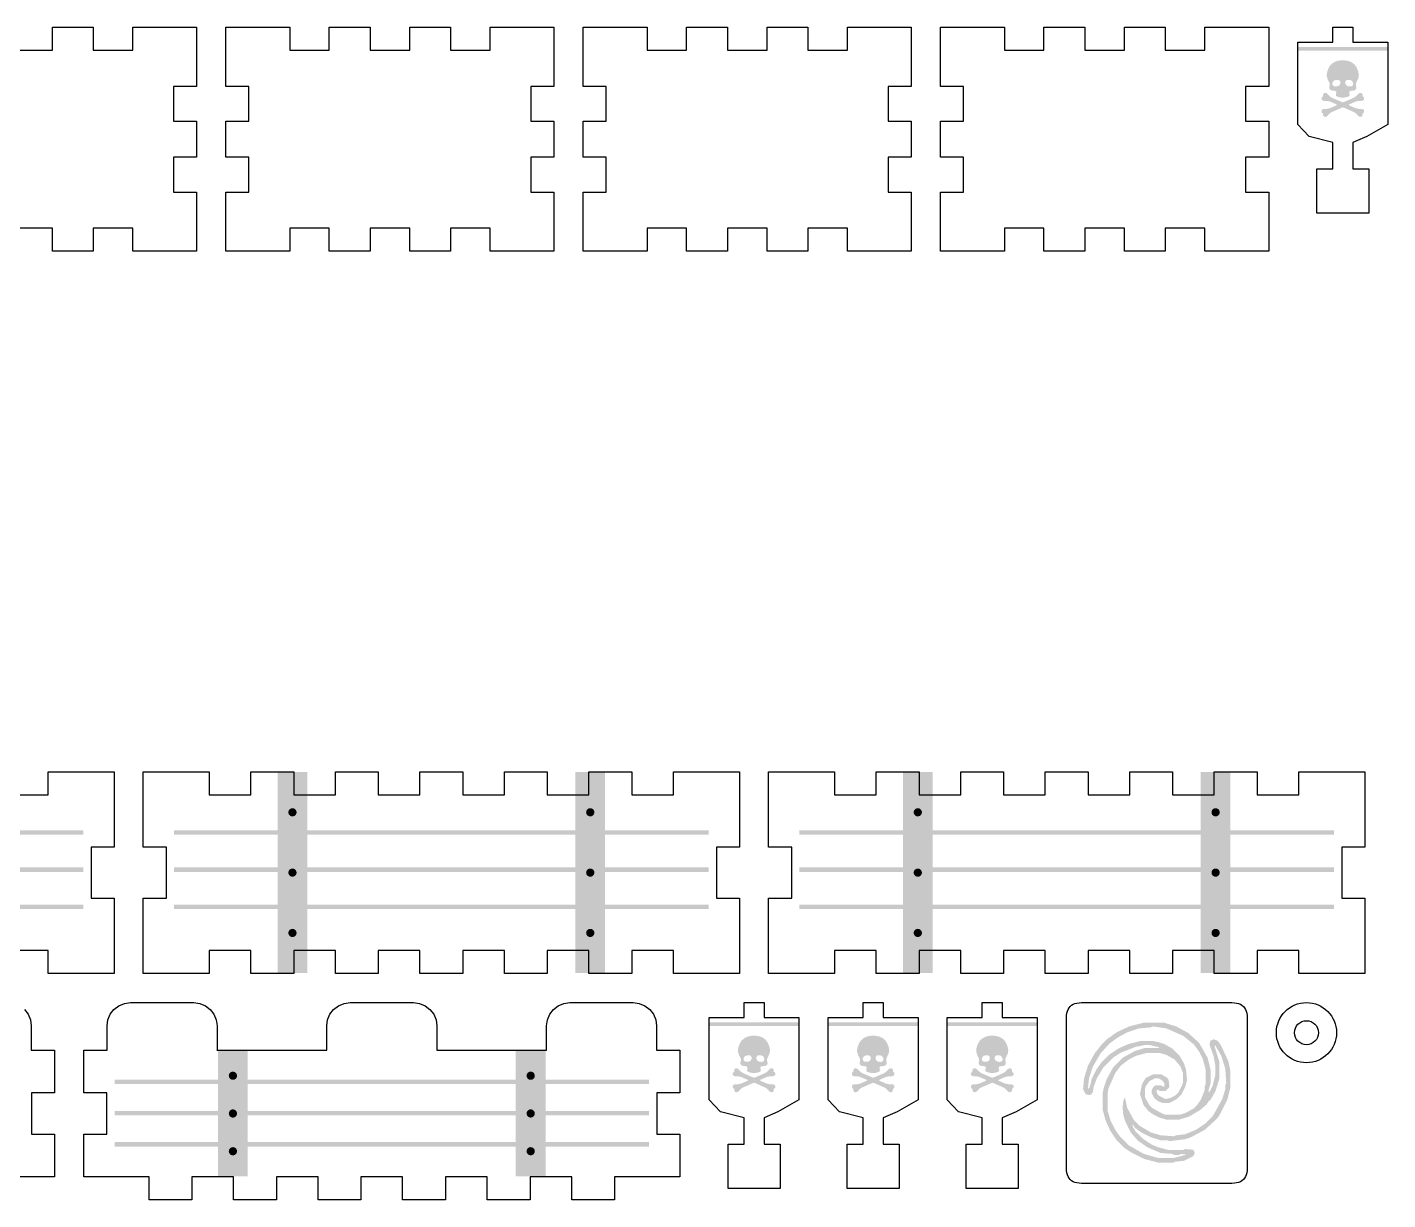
# Model space of a CAD drawing. Header units: millimetres. Extents: x 6 to 594, y 82 to 394.
# Drawn here: x 410.4 to 593.1, y 236.6 to 394 of the extents above; entities that cross this region are included whole.
import ezdxf

# ---------------------------------------------------------------- set-up
doc = ezdxf.new("R2010")
doc.units = ezdxf.units.MM
doc.layers.add('CUT', color=1, linetype='Continuous')
doc.layers.add('RASTER', color=7, linetype='Continuous')

msp = doc.modelspace()

# ---------------------------------------------------------------- hatches: boundary and pattern name
at = {"layer": 'RASTER'}
for points in [[(581.089, 391.4), (593.089, 391.4), (593.089, 390.9), (581.089, 390.9)], [(444, 294), (448, 294), (448, 267), (444, 267)], [(484, 294), (488, 294), (488, 267), (484, 267)], [(528, 294), (532, 294), (532, 267), (528, 267)], [(568, 294), (572, 294), (572, 267), (568, 267)], [(446.55, 288.6), (446.545, 288.528), (446.531, 288.458), (446.508, 288.39), (446.476, 288.325), (446.436, 288.265), (446.389, 288.211), (446.335, 288.164), (446.275, 288.124), (446.21, 288.092), (446.142, 288.069), (446.072, 288.055), (446, 288.05), (445.928, 288.055), (445.858, 288.069), (445.79, 288.092), (445.725, 288.124), (445.665, 288.164), (445.611, 288.211), (445.564, 288.265), (445.524, 288.325), (445.492, 288.39), (445.469, 288.458), (445.455, 288.528), (445.45, 288.6), (445.455, 288.672), (445.469, 288.742), (445.492, 288.81), (445.524, 288.875), (445.564, 288.935), (445.611, 288.989), (445.665, 289.036), (445.725, 289.076), (445.79, 289.108), (445.858, 289.131), (445.928, 289.145), (446, 289.15), (446.072, 289.145), (446.142, 289.131), (446.21, 289.108), (446.275, 289.076), (446.335, 289.036), (446.389, 288.989), (446.436, 288.935), (446.476, 288.875), (446.508, 288.81), (446.531, 288.742), (446.545, 288.672)], [(486.55, 288.6), (486.545, 288.528), (486.531, 288.458), (486.508, 288.39), (486.476, 288.325), (486.436, 288.265), (486.389, 288.211), (486.335, 288.164), (486.275, 288.124), (486.21, 288.092), (486.142, 288.069), (486.072, 288.055), (486, 288.05), (485.928, 288.055), (485.858, 288.069), (485.79, 288.092), (485.725, 288.124), (485.665, 288.164), (485.611, 288.211), (485.564, 288.265), (485.524, 288.325), (485.492, 288.39), (485.469, 288.458), (485.455, 288.528), (485.45, 288.6), (485.455, 288.672), (485.469, 288.742), (485.492, 288.81), (485.524, 288.875), (485.564, 288.935), (485.611, 288.989), (485.665, 289.036), (485.725, 289.076), (485.79, 289.108), (485.858, 289.131), (485.928, 289.145), (486, 289.15), (486.072, 289.145), (486.142, 289.131), (486.21, 289.108), (486.275, 289.076), (486.335, 289.036), (486.389, 288.989), (486.436, 288.935), (486.476, 288.875), (486.508, 288.81), (486.531, 288.742), (486.545, 288.672)], [(530.55, 288.6), (530.545, 288.528), (530.531, 288.458), (530.508, 288.39), (530.476, 288.325), (530.436, 288.265), (530.389, 288.211), (530.335, 288.164), (530.275, 288.124), (530.21, 288.092), (530.142, 288.069), (530.072, 288.055), (530, 288.05), (529.928, 288.055), (529.858, 288.069), (529.79, 288.092), (529.725, 288.124), (529.665, 288.164), (529.611, 288.211), (529.564, 288.265), (529.524, 288.325), (529.492, 288.39), (529.469, 288.458), (529.455, 288.528), (529.45, 288.6), (529.455, 288.672), (529.469, 288.742), (529.492, 288.81), (529.524, 288.875), (529.564, 288.935), (529.611, 288.989), (529.665, 289.036), (529.725, 289.076), (529.79, 289.108), (529.858, 289.131), (529.928, 289.145), (530, 289.15), (530.072, 289.145), (530.142, 289.131), (530.21, 289.108), (530.275, 289.076), (530.335, 289.036), (530.389, 288.989), (530.436, 288.935), (530.476, 288.875), (530.508, 288.81), (530.531, 288.742), (530.545, 288.672)], [(570.55, 288.6), (570.545, 288.528), (570.531, 288.458), (570.508, 288.39), (570.476, 288.325), (570.436, 288.265), (570.389, 288.211), (570.335, 288.164), (570.275, 288.124), (570.21, 288.092), (570.142, 288.069), (570.072, 288.055), (570, 288.05), (569.928, 288.055), (569.858, 288.069), (569.79, 288.092), (569.725, 288.124), (569.665, 288.164), (569.611, 288.211), (569.564, 288.265), (569.524, 288.325), (569.492, 288.39), (569.469, 288.458), (569.455, 288.528), (569.45, 288.6), (569.455, 288.672), (569.469, 288.742), (569.492, 288.81), (569.524, 288.875), (569.564, 288.935), (569.611, 288.989), (569.665, 289.036), (569.725, 289.076), (569.79, 289.108), (569.858, 289.131), (569.928, 289.145), (570, 289.15), (570.072, 289.145), (570.142, 289.131), (570.21, 289.108), (570.275, 289.076), (570.335, 289.036), (570.389, 288.989), (570.436, 288.935), (570.476, 288.875), (570.508, 288.81), (570.531, 288.742), (570.545, 288.672)], [(346.1, 286.2), (417.9, 286.2), (417.9, 285.6), (346.1, 285.6)], [(430.1, 286.2), (501.9, 286.2), (501.9, 285.6), (430.1, 285.6)], [(514.1, 286.2), (585.9, 286.2), (585.9, 285.6), (514.1, 285.6)], [(346.1, 281.2), (417.9, 281.2), (417.9, 280.6), (346.1, 280.6)], [(430.1, 281.2), (501.9, 281.2), (501.9, 280.6), (430.1, 280.6)], [(446.55, 280.5), (446.545, 280.428), (446.531, 280.358), (446.508, 280.29), (446.476, 280.225), (446.436, 280.165), (446.389, 280.111), (446.335, 280.064), (446.275, 280.024), (446.21, 279.992), (446.142, 279.969), (446.072, 279.955), (446, 279.95), (445.928, 279.955), (445.858, 279.969), (445.79, 279.992), (445.725, 280.024), (445.665, 280.064), (445.611, 280.111), (445.564, 280.165), (445.524, 280.225), (445.492, 280.29), (445.469, 280.358), (445.455, 280.428), (445.45, 280.5), (445.455, 280.572), (445.469, 280.642), (445.492, 280.71), (445.524, 280.775), (445.564, 280.835), (445.611, 280.889), (445.665, 280.936), (445.725, 280.976), (445.79, 281.008), (445.858, 281.031), (445.928, 281.045), (446, 281.05), (446.072, 281.045), (446.142, 281.031), (446.21, 281.008), (446.275, 280.976), (446.335, 280.936), (446.389, 280.889), (446.436, 280.835), (446.476, 280.775), (446.508, 280.71), (446.531, 280.642), (446.545, 280.572)], [(486.55, 280.5), (486.545, 280.428), (486.531, 280.358), (486.508, 280.29), (486.476, 280.225), (486.436, 280.165), (486.389, 280.111), (486.335, 280.064), (486.275, 280.024), (486.21, 279.992), (486.142, 279.969), (486.072, 279.955), (486, 279.95), (485.928, 279.955), (485.858, 279.969), (485.79, 279.992), (485.725, 280.024), (485.665, 280.064), (485.611, 280.111), (485.564, 280.165), (485.524, 280.225), (485.492, 280.29), (485.469, 280.358), (485.455, 280.428), (485.45, 280.5), (485.455, 280.572), (485.469, 280.642), (485.492, 280.71), (485.524, 280.775), (485.564, 280.835), (485.611, 280.889), (485.665, 280.936), (485.725, 280.976), (485.79, 281.008), (485.858, 281.031), (485.928, 281.045), (486, 281.05), (486.072, 281.045), (486.142, 281.031), (486.21, 281.008), (486.275, 280.976), (486.335, 280.936), (486.389, 280.889), (486.436, 280.835), (486.476, 280.775), (486.508, 280.71), (486.531, 280.642), (486.545, 280.572)], [(514.1, 281.2), (585.9, 281.2), (585.9, 280.6), (514.1, 280.6)], [(530.55, 280.5), (530.545, 280.428), (530.531, 280.358), (530.508, 280.29), (530.476, 280.225), (530.436, 280.165), (530.389, 280.111), (530.335, 280.064), (530.275, 280.024), (530.21, 279.992), (530.142, 279.969), (530.072, 279.955), (530, 279.95), (529.928, 279.955), (529.858, 279.969), (529.79, 279.992), (529.725, 280.024), (529.665, 280.064), (529.611, 280.111), (529.564, 280.165), (529.524, 280.225), (529.492, 280.29), (529.469, 280.358), (529.455, 280.428), (529.45, 280.5), (529.455, 280.572), (529.469, 280.642), (529.492, 280.71), (529.524, 280.775), (529.564, 280.835), (529.611, 280.889), (529.665, 280.936), (529.725, 280.976), (529.79, 281.008), (529.858, 281.031), (529.928, 281.045), (530, 281.05), (530.072, 281.045), (530.142, 281.031), (530.21, 281.008), (530.275, 280.976), (530.335, 280.936), (530.389, 280.889), (530.436, 280.835), (530.476, 280.775), (530.508, 280.71), (530.531, 280.642), (530.545, 280.572)], [(570.55, 280.5), (570.545, 280.428), (570.531, 280.358), (570.508, 280.29), (570.476, 280.225), (570.436, 280.165), (570.389, 280.111), (570.335, 280.064), (570.275, 280.024), (570.21, 279.992), (570.142, 279.969), (570.072, 279.955), (570, 279.95), (569.928, 279.955), (569.858, 279.969), (569.79, 279.992), (569.725, 280.024), (569.665, 280.064), (569.611, 280.111), (569.564, 280.165), (569.524, 280.225), (569.492, 280.29), (569.469, 280.358), (569.455, 280.428), (569.45, 280.5), (569.455, 280.572), (569.469, 280.642), (569.492, 280.71), (569.524, 280.775), (569.564, 280.835), (569.611, 280.889), (569.665, 280.936), (569.725, 280.976), (569.79, 281.008), (569.858, 281.031), (569.928, 281.045), (570, 281.05), (570.072, 281.045), (570.142, 281.031), (570.21, 281.008), (570.275, 280.976), (570.335, 280.936), (570.389, 280.889), (570.436, 280.835), (570.476, 280.775), (570.508, 280.71), (570.531, 280.642), (570.545, 280.572)], [(346.1, 276.2), (417.9, 276.2), (417.9, 275.6), (346.1, 275.6)], [(430.1, 276.2), (501.9, 276.2), (501.9, 275.6), (430.1, 275.6)], [(514.1, 276.2), (585.9, 276.2), (585.9, 275.6), (514.1, 275.6)], [(446.55, 272.4), (446.545, 272.328), (446.531, 272.258), (446.508, 272.19), (446.476, 272.125), (446.436, 272.065), (446.389, 272.011), (446.335, 271.964), (446.275, 271.924), (446.21, 271.892), (446.142, 271.869), (446.072, 271.855), (446, 271.85), (445.928, 271.855), (445.858, 271.869), (445.79, 271.892), (445.725, 271.924), (445.665, 271.964), (445.611, 272.011), (445.564, 272.065), (445.524, 272.125), (445.492, 272.19), (445.469, 272.258), (445.455, 272.328), (445.45, 272.4), (445.455, 272.472), (445.469, 272.542), (445.492, 272.61), (445.524, 272.675), (445.564, 272.735), (445.611, 272.789), (445.665, 272.836), (445.725, 272.876), (445.79, 272.908), (445.858, 272.931), (445.928, 272.945), (446, 272.95), (446.072, 272.945), (446.142, 272.931), (446.21, 272.908), (446.275, 272.876), (446.335, 272.836), (446.389, 272.789), (446.436, 272.735), (446.476, 272.675), (446.508, 272.61), (446.531, 272.542), (446.545, 272.472)], [(486.55, 272.4), (486.545, 272.328), (486.531, 272.258), (486.508, 272.19), (486.476, 272.125), (486.436, 272.065), (486.389, 272.011), (486.335, 271.964), (486.275, 271.924), (486.21, 271.892), (486.142, 271.869), (486.072, 271.855), (486, 271.85), (485.928, 271.855), (485.858, 271.869), (485.79, 271.892), (485.725, 271.924), (485.665, 271.964), (485.611, 272.011), (485.564, 272.065), (485.524, 272.125), (485.492, 272.19), (485.469, 272.258), (485.455, 272.328), (485.45, 272.4), (485.455, 272.472), (485.469, 272.542), (485.492, 272.61), (485.524, 272.675), (485.564, 272.735), (485.611, 272.789), (485.665, 272.836), (485.725, 272.876), (485.79, 272.908), (485.858, 272.931), (485.928, 272.945), (486, 272.95), (486.072, 272.945), (486.142, 272.931), (486.21, 272.908), (486.275, 272.876), (486.335, 272.836), (486.389, 272.789), (486.436, 272.735), (486.476, 272.675), (486.508, 272.61), (486.531, 272.542), (486.545, 272.472)], [(530.55, 272.4), (530.545, 272.328), (530.531, 272.258), (530.508, 272.19), (530.476, 272.125), (530.436, 272.065), (530.389, 272.011), (530.335, 271.964), (530.275, 271.924), (530.21, 271.892), (530.142, 271.869), (530.072, 271.855), (530, 271.85), (529.928, 271.855), (529.858, 271.869), (529.79, 271.892), (529.725, 271.924), (529.665, 271.964), (529.611, 272.011), (529.564, 272.065), (529.524, 272.125), (529.492, 272.19), (529.469, 272.258), (529.455, 272.328), (529.45, 272.4), (529.455, 272.472), (529.469, 272.542), (529.492, 272.61), (529.524, 272.675), (529.564, 272.735), (529.611, 272.789), (529.665, 272.836), (529.725, 272.876), (529.79, 272.908), (529.858, 272.931), (529.928, 272.945), (530, 272.95), (530.072, 272.945), (530.142, 272.931), (530.21, 272.908), (530.275, 272.876), (530.335, 272.836), (530.389, 272.789), (530.436, 272.735), (530.476, 272.675), (530.508, 272.61), (530.531, 272.542), (530.545, 272.472)], [(570.55, 272.4), (570.545, 272.328), (570.531, 272.258), (570.508, 272.19), (570.476, 272.125), (570.436, 272.065), (570.389, 272.011), (570.335, 271.964), (570.275, 271.924), (570.21, 271.892), (570.142, 271.869), (570.072, 271.855), (570, 271.85), (569.928, 271.855), (569.858, 271.869), (569.79, 271.892), (569.725, 271.924), (569.665, 271.964), (569.611, 272.011), (569.564, 272.065), (569.524, 272.125), (569.492, 272.19), (569.469, 272.258), (569.455, 272.328), (569.45, 272.4), (569.455, 272.472), (569.469, 272.542), (569.492, 272.61), (569.524, 272.675), (569.564, 272.735), (569.611, 272.789), (569.665, 272.836), (569.725, 272.876), (569.79, 272.908), (569.858, 272.931), (569.928, 272.945), (570, 272.95), (570.072, 272.945), (570.142, 272.931), (570.21, 272.908), (570.275, 272.876), (570.335, 272.836), (570.389, 272.789), (570.436, 272.735), (570.476, 272.675), (570.508, 272.61), (570.531, 272.542), (570.545, 272.472)], [(502, 260.4), (514, 260.4), (514, 259.9), (502, 259.9)], [(518, 260.4), (530, 260.4), (530, 259.9), (518, 259.9)], [(534, 260.4), (546, 260.4), (546, 259.9), (534, 259.9)], [(436, 256.6), (440, 256.6), (440, 239.7), (436, 239.7)], [(476, 256.6), (480, 256.6), (480, 239.7), (476, 239.7)], [(422.1, 252.7), (493.9, 252.7), (493.9, 252.1), (422.1, 252.1)], [(438.55, 253.22), (438.545, 253.148), (438.531, 253.078), (438.508, 253.01), (438.476, 252.945), (438.436, 252.885), (438.389, 252.831), (438.335, 252.784), (438.275, 252.744), (438.21, 252.712), (438.142, 252.689), (438.072, 252.675), (438, 252.67), (437.928, 252.675), (437.858, 252.689), (437.79, 252.712), (437.725, 252.744), (437.665, 252.784), (437.611, 252.831), (437.564, 252.885), (437.524, 252.945), (437.492, 253.01), (437.469, 253.078), (437.455, 253.148), (437.45, 253.22), (437.455, 253.292), (437.469, 253.362), (437.492, 253.43), (437.524, 253.495), (437.564, 253.555), (437.611, 253.609), (437.665, 253.656), (437.725, 253.696), (437.79, 253.728), (437.858, 253.751), (437.928, 253.765), (438, 253.77), (438.072, 253.765), (438.142, 253.751), (438.21, 253.728), (438.275, 253.696), (438.335, 253.656), (438.389, 253.609), (438.436, 253.555), (438.476, 253.495), (438.508, 253.43), (438.531, 253.362), (438.545, 253.292)], [(478.55, 253.22), (478.545, 253.148), (478.531, 253.078), (478.508, 253.01), (478.476, 252.945), (478.436, 252.885), (478.389, 252.831), (478.335, 252.784), (478.275, 252.744), (478.21, 252.712), (478.142, 252.689), (478.072, 252.675), (478, 252.67), (477.928, 252.675), (477.858, 252.689), (477.79, 252.712), (477.725, 252.744), (477.665, 252.784), (477.611, 252.831), (477.564, 252.885), (477.524, 252.945), (477.492, 253.01), (477.469, 253.078), (477.455, 253.148), (477.45, 253.22), (477.455, 253.292), (477.469, 253.362), (477.492, 253.43), (477.524, 253.495), (477.564, 253.555), (477.611, 253.609), (477.665, 253.656), (477.725, 253.696), (477.79, 253.728), (477.858, 253.751), (477.928, 253.765), (478, 253.77), (478.072, 253.765), (478.142, 253.751), (478.21, 253.728), (478.275, 253.696), (478.335, 253.656), (478.389, 253.609), (478.436, 253.555), (478.476, 253.495), (478.508, 253.43), (478.531, 253.362), (478.545, 253.292)], [(438.55, 248.15), (438.545, 248.078), (438.531, 248.008), (438.508, 247.94), (438.476, 247.875), (438.436, 247.815), (438.389, 247.761), (438.335, 247.714), (438.275, 247.674), (438.21, 247.642), (438.142, 247.619), (438.072, 247.605), (438, 247.6), (437.928, 247.605), (437.858, 247.619), (437.79, 247.642), (437.725, 247.674), (437.665, 247.714), (437.611, 247.761), (437.564, 247.815), (437.524, 247.875), (437.492, 247.94), (437.469, 248.008), (437.455, 248.078), (437.45, 248.15), (437.455, 248.222), (437.469, 248.292), (437.492, 248.36), (437.524, 248.425), (437.564, 248.485), (437.611, 248.539), (437.665, 248.586), (437.725, 248.626), (437.79, 248.658), (437.858, 248.681), (437.928, 248.695), (438, 248.7), (438.072, 248.695), (438.142, 248.681), (438.21, 248.658), (438.275, 248.626), (438.335, 248.586), (438.389, 248.539), (438.436, 248.485), (438.476, 248.425), (438.508, 248.36), (438.531, 248.292), (438.545, 248.222)], [(478.55, 248.15), (478.545, 248.078), (478.531, 248.008), (478.508, 247.94), (478.476, 247.875), (478.436, 247.815), (478.389, 247.761), (478.335, 247.714), (478.275, 247.674), (478.21, 247.642), (478.142, 247.619), (478.072, 247.605), (478, 247.6), (477.928, 247.605), (477.858, 247.619), (477.79, 247.642), (477.725, 247.674), (477.665, 247.714), (477.611, 247.761), (477.564, 247.815), (477.524, 247.875), (477.492, 247.94), (477.469, 248.008), (477.455, 248.078), (477.45, 248.15), (477.455, 248.222), (477.469, 248.292), (477.492, 248.36), (477.524, 248.425), (477.564, 248.485), (477.611, 248.539), (477.665, 248.586), (477.725, 248.626), (477.79, 248.658), (477.858, 248.681), (477.928, 248.695), (478, 248.7), (478.072, 248.695), (478.142, 248.681), (478.21, 248.658), (478.275, 248.626), (478.335, 248.586), (478.389, 248.539), (478.436, 248.485), (478.476, 248.425), (478.508, 248.36), (478.531, 248.292), (478.545, 248.222)], [(422.1, 248.5), (493.9, 248.5), (493.9, 247.9), (422.1, 247.9)], [(422.1, 244.3), (493.9, 244.3), (493.9, 243.7), (422.1, 243.7)], [(438.55, 243.08), (438.545, 243.008), (438.531, 242.938), (438.508, 242.87), (438.476, 242.805), (438.436, 242.745), (438.389, 242.691), (438.335, 242.644), (438.275, 242.604), (438.21, 242.572), (438.142, 242.549), (438.072, 242.535), (438, 242.53), (437.928, 242.535), (437.858, 242.549), (437.79, 242.572), (437.725, 242.604), (437.665, 242.644), (437.611, 242.691), (437.564, 242.745), (437.524, 242.805), (437.492, 242.87), (437.469, 242.938), (437.455, 243.008), (437.45, 243.08), (437.455, 243.152), (437.469, 243.222), (437.492, 243.29), (437.524, 243.355), (437.564, 243.415), (437.611, 243.469), (437.665, 243.516), (437.725, 243.556), (437.79, 243.588), (437.858, 243.611), (437.928, 243.625), (438, 243.63), (438.072, 243.625), (438.142, 243.611), (438.21, 243.588), (438.275, 243.556), (438.335, 243.516), (438.389, 243.469), (438.436, 243.415), (438.476, 243.355), (438.508, 243.29), (438.531, 243.222), (438.545, 243.152)], [(478.55, 243.08), (478.545, 243.008), (478.531, 242.938), (478.508, 242.87), (478.476, 242.805), (478.436, 242.745), (478.389, 242.691), (478.335, 242.644), (478.275, 242.604), (478.21, 242.572), (478.142, 242.549), (478.072, 242.535), (478, 242.53), (477.928, 242.535), (477.858, 242.549), (477.79, 242.572), (477.725, 242.604), (477.665, 242.644), (477.611, 242.691), (477.564, 242.745), (477.524, 242.805), (477.492, 242.87), (477.469, 242.938), (477.455, 243.008), (477.45, 243.08), (477.455, 243.152), (477.469, 243.222), (477.492, 243.29), (477.524, 243.355), (477.564, 243.415), (477.611, 243.469), (477.665, 243.516), (477.725, 243.556), (477.79, 243.588), (477.858, 243.611), (477.928, 243.625), (478, 243.63), (478.072, 243.625), (478.142, 243.611), (478.21, 243.588), (478.275, 243.556), (478.335, 243.516), (478.389, 243.469), (478.436, 243.415), (478.476, 243.355), (478.508, 243.29), (478.531, 243.222), (478.545, 243.152)]]:
    msp.add_hatch(color=7, dxfattribs=at).paths.add_polyline_path(points)
h = msp.add_hatch(color=7, dxfattribs=at)
h.paths.add_polyline_path([(586.839, 389.592), (587.288, 389.6), (587.831, 389.506), (588.164, 389.381), (588.508, 389.168), (588.707, 388.989), (588.973, 388.579), (589.166, 388.076), (589.238, 387.67), (589.186, 387.225), (588.854, 386.502), (588.84, 386.277), (588.92, 385.939), (588.86, 385.72), (588.761, 385.621), (588.609, 385.553), (588.026, 385.46), (587.945, 385.323), (588.005, 384.945), (587.971, 384.819), (587.718, 384.674), (587.229, 384.586), (586.93, 384.586), (586.586, 384.64), (586.254, 384.765), (586.174, 384.845), (586.154, 384.925), (586.214, 385.243), (586.188, 385.416), (586.061, 385.488), (585.565, 385.549), (585.345, 385.667), (585.259, 385.88), (585.273, 386.085), (585.339, 386.297), (585.307, 386.524), (585.066, 387), (584.941, 387.431), (584.941, 387.77), (585.012, 388.116), (585.205, 388.599), (585.412, 388.93), (585.758, 389.24), (586.081, 389.415), (586.425, 389.528)])
h.paths.add_polyline_path([(586.24, 386.968), (585.955, 386.894), (585.83, 386.801), (585.705, 386.588), (585.679, 386.439), (585.723, 386.283), (585.81, 386.172), (585.967, 386.09), (586.313, 386.098), (586.485, 386.146), (586.638, 386.252), (586.763, 386.484), (586.759, 386.703), (586.666, 386.868), (586.5, 386.962)])
h.paths.add_polyline_path([(587.692, 386.968), (587.541, 386.9), (587.416, 386.727), (587.416, 386.465), (587.521, 386.272), (587.734, 386.126), (588.044, 386.079), (588.211, 386.09), (588.389, 386.192), (588.47, 386.349), (588.482, 386.496), (588.369, 386.761), (588.243, 386.874), (588.092, 386.942)])
h.paths.add_polyline_path([(584.63, 385.215), (584.807, 385.209), (584.961, 385.143), (585.313, 384.779), (585.645, 384.555), (587.07, 383.95), (587.402, 384.055), (588.599, 384.588), (588.866, 384.779), (589.172, 385.11), (589.284, 385.177), (589.457, 385.223), (589.636, 385.183), (589.741, 385.01), (589.747, 384.777), (589.881, 384.672), (589.948, 384.561), (589.946, 384.356), (589.861, 384.242), (589.638, 384.147), (589.298, 384.149), (588.888, 384.081), (587.939, 383.677), (587.905, 383.612), (587.953, 383.54), (588.828, 383.162), (589.258, 383.074), (589.704, 383.062), (589.861, 382.981), (589.946, 382.867), (589.946, 382.665), (589.881, 382.551), (589.747, 382.446), (589.716, 382.139), (589.564, 382.012), (589.457, 382), (589.284, 382.046), (589.153, 382.133), (588.846, 382.464), (588.639, 382.615), (587.223, 383.247), (587.05, 383.273), (585.54, 382.615), (585.333, 382.464), (585.026, 382.133), (584.895, 382.046), (584.722, 382), (584.545, 382.042), (584.437, 382.213), (584.431, 382.446), (584.298, 382.551), (584.232, 382.665), (584.232, 382.867), (584.318, 382.981), (584.475, 383.062), (584.921, 383.074), (585.351, 383.162), (586.226, 383.54), (586.274, 383.612), (586.24, 383.677), (585.291, 384.081), (584.881, 384.149), (584.541, 384.147), (584.318, 384.242), (584.232, 384.356), (584.23, 384.561), (584.298, 384.672), (584.431, 384.777), (584.423, 384.925), (584.483, 385.124)])
h = msp.add_hatch(color=7, dxfattribs=at)
h.paths.add_polyline_path([(560.274, 260.329), (563, 260.369), (564.712, 259.842), (566.332, 258.959), (567.781, 257.642), (568.927, 255.627), (569.322, 254.047), (569.322, 252.203), (569.059, 251.281), (569.098, 250.925), (569.586, 251.807), (569.981, 253.388), (569.981, 254.573), (569.718, 255.891), (569.191, 257.339), (569.283, 257.906), (569.718, 258.13), (570.284, 257.906), (570.679, 257.379), (571.693, 255.232), (571.957, 254.047), (571.957, 251.544), (571.562, 249.963), (570.547, 247.948), (570.152, 247.421), (568.572, 245.972), (566.688, 244.958), (565.898, 244.695), (563.79, 244.431), (563.527, 244.563), (562.605, 244.563), (561.288, 244.958), (560.063, 245.577), (559.141, 246.236), (558.956, 246.578), (558.785, 246.539), (559.273, 245.709), (560.195, 244.787), (561.38, 243.997), (562.21, 243.641), (563.659, 243.246), (565.634, 243.246), (565.898, 243.378), (566.991, 243.285), (567.215, 242.851), (566.991, 242.416), (565.766, 241.797), (564.581, 241.665), (564.317, 241.534), (562.341, 241.534), (560.366, 242.06), (558.614, 242.943), (557.824, 243.47), (556.638, 244.655), (555.848, 245.841), (555.229, 247.197), (554.834, 248.646), (554.834, 250.885), (554.965, 251.544), (555.361, 252.729), (556.243, 254.349), (557.56, 255.667), (559.18, 256.549), (560.497, 256.944), (562.341, 256.944), (562.434, 257.036), (561.156, 257.339), (560.497, 257.339), (559.18, 257.076), (557.297, 256.325), (556.243, 255.667), (554.926, 254.349), (554.043, 252.861), (553.648, 251.807), (553.517, 251.017), (553.293, 250.714), (553.121, 250.622), (552.555, 250.714), (552.199, 251.412), (552.331, 252.861), (552.858, 254.573), (553.74, 256.193), (554.662, 257.379), (555.453, 258.169), (556.77, 259.091), (558.39, 259.842)])
h.paths.add_polyline_path([(561.551, 259.842), (561.288, 259.71), (559.707, 259.579), (558.127, 259.052), (556.77, 258.301), (555.716, 257.511), (554.531, 256.193), (553.517, 254.442), (552.99, 252.861), (552.858, 251.544), (552.95, 251.452), (553.121, 251.807), (553.385, 252.861), (554.004, 254.086), (554.662, 255.008), (555.716, 256.062), (556.902, 256.852), (558.258, 257.471), (559.839, 257.866), (561.683, 257.866), (562.341, 257.735), (563.132, 257.471), (564.225, 256.852), (565.147, 255.93), (565.766, 254.837), (566.029, 254.047), (566.161, 252.598), (565.898, 251.676), (565.41, 250.714), (564.752, 250.056), (563.79, 249.568), (562.868, 249.568), (562.302, 249.792), (561.775, 250.187), (561.419, 250.885), (561.419, 251.281), (561.643, 251.715), (561.946, 251.939), (562.605, 251.939), (563.092, 251.715), (563.132, 252.203), (562.776, 252.637), (562.341, 252.861), (561.815, 252.861), (561.117, 252.505), (560.629, 251.807), (560.497, 251.412), (560.497, 250.49), (560.629, 250.095), (561.117, 249.265), (561.512, 248.87), (562.868, 248.119), (563.263, 247.988), (565.239, 247.988), (566.029, 248.251), (567.123, 248.87), (567.518, 249.265), (568.045, 250.056), (568.532, 251.281), (568.532, 251.807), (568.664, 252.071), (568.664, 254.047), (568.269, 255.495), (567.781, 256.457), (567.123, 257.379), (565.674, 258.564), (563.395, 259.579)])
h.paths.add_polyline_path([(569.941, 257.3), (569.849, 257.208), (570.508, 255.1), (570.508, 252.861), (569.981, 251.149), (569.362, 250.056), (569.019, 249.739), (568.835, 249.397), (567.913, 248.607), (566.425, 247.724), (565.107, 247.329), (563.395, 247.329), (562.473, 247.592), (561.512, 248.08), (560.985, 248.475), (560.326, 249.265), (559.839, 250.754), (560.102, 252.071), (560.59, 252.901), (561.551, 253.388), (562.737, 253.388), (563.487, 252.953), (563.698, 252.637), (563.79, 251.676), (563.263, 251.149), (562.605, 251.149), (562.118, 251.373), (562.078, 251.017), (562.302, 250.582), (563.263, 250.095), (563.922, 250.227), (564.62, 250.582), (565.015, 250.978), (565.503, 251.939), (565.634, 252.334), (565.634, 253.52), (565.279, 254.481), (564.488, 255.403), (563.395, 256.022), (562.473, 256.286), (560.761, 256.286), (559.312, 255.891), (558.351, 255.403), (557.297, 254.613), (556.507, 253.559), (555.624, 251.544), (555.492, 250.885), (555.492, 248.514), (555.887, 247.197), (556.507, 245.972), (557.165, 245.05), (558.351, 243.865), (560.366, 242.719), (562.21, 242.192), (564.449, 242.192), (566.122, 242.627), (565.371, 242.719), (565.107, 242.587), (564.449, 242.587), (564.185, 242.719), (562.605, 242.851), (560.853, 243.602), (559.536, 244.524), (558.614, 245.577), (557.863, 247.066), (557.6, 247.988), (557.508, 248.949), (557.6, 249.832), (557.824, 250.319), (558.127, 248.91), (559.009, 247.29), (559.799, 246.499), (561.288, 245.617), (562.605, 245.222), (564.449, 245.09), (564.712, 245.222), (565.898, 245.353), (567.386, 245.972), (568.572, 246.763), (569.625, 247.816), (570.903, 250.095), (571.298, 251.412), (571.298, 251.939), (571.43, 252.203), (571.298, 254.178), (570.771, 255.891)])
h = msp.add_hatch(color=7, dxfattribs=at)
h.paths.add_polyline_path([(507.749, 258.592), (508.199, 258.6), (508.742, 258.506), (509.074, 258.381), (509.419, 258.168), (509.617, 257.989), (509.884, 257.579), (510.077, 257.076), (510.149, 256.67), (510.097, 256.225), (509.765, 255.502), (509.751, 255.277), (509.83, 254.939), (509.771, 254.72), (509.671, 254.621), (509.52, 254.553), (508.937, 254.46), (508.855, 254.323), (508.915, 253.945), (508.881, 253.819), (508.629, 253.674), (508.139, 253.586), (507.841, 253.586), (507.497, 253.64), (507.164, 253.765), (507.085, 253.845), (507.065, 253.925), (507.125, 254.243), (507.099, 254.416), (506.971, 254.488), (506.476, 254.549), (506.255, 254.667), (506.17, 254.88), (506.184, 255.085), (506.249, 255.297), (506.217, 255.524), (505.977, 256), (505.851, 256.431), (505.851, 256.77), (505.923, 257.116), (506.116, 257.599), (506.323, 257.93), (506.669, 258.24), (506.991, 258.415), (507.335, 258.528)])
h.paths.add_polyline_path([(507.15, 255.968), (506.866, 255.894), (506.741, 255.801), (506.615, 255.588), (506.589, 255.439), (506.633, 255.283), (506.721, 255.172), (506.878, 255.09), (507.224, 255.098), (507.395, 255.146), (507.548, 255.252), (507.674, 255.484), (507.67, 255.703), (507.576, 255.868), (507.411, 255.962)])
h.paths.add_polyline_path([(508.603, 255.968), (508.452, 255.9), (508.326, 255.727), (508.326, 255.465), (508.432, 255.272), (508.645, 255.126), (508.955, 255.079), (509.122, 255.09), (509.299, 255.192), (509.381, 255.349), (509.393, 255.496), (509.279, 255.761), (509.154, 255.874), (509.003, 255.942)])
h.paths.add_polyline_path([(505.541, 254.215), (505.718, 254.209), (505.871, 254.143), (506.223, 253.779), (506.556, 253.555), (507.98, 252.95), (508.312, 253.055), (509.51, 253.588), (509.777, 253.779), (510.083, 254.11), (510.194, 254.177), (510.368, 254.223), (510.547, 254.183), (510.652, 254.01), (510.658, 253.777), (510.791, 253.672), (510.859, 253.561), (510.857, 253.356), (510.771, 253.242), (510.549, 253.147), (510.208, 253.149), (509.799, 253.081), (508.85, 252.677), (508.816, 252.612), (508.863, 252.54), (509.739, 252.162), (510.169, 252.074), (510.614, 252.062), (510.771, 251.981), (510.857, 251.867), (510.857, 251.665), (510.791, 251.551), (510.658, 251.446), (510.626, 251.139), (510.475, 251.012), (510.368, 251), (510.194, 251.046), (510.063, 251.133), (509.757, 251.464), (509.55, 251.615), (508.133, 252.247), (507.96, 252.273), (506.45, 251.615), (506.243, 251.464), (505.937, 251.133), (505.806, 251.046), (505.632, 251), (505.455, 251.042), (505.348, 251.213), (505.342, 251.446), (505.209, 251.551), (505.143, 251.665), (505.143, 251.867), (505.229, 251.981), (505.386, 252.062), (505.831, 252.074), (506.261, 252.162), (507.137, 252.54), (507.184, 252.612), (507.15, 252.677), (506.201, 253.081), (505.792, 253.149), (505.451, 253.147), (505.229, 253.242), (505.143, 253.356), (505.141, 253.561), (505.209, 253.672), (505.342, 253.777), (505.334, 253.925), (505.394, 254.124)])
h = msp.add_hatch(color=7, dxfattribs=at)
h.paths.add_polyline_path([(523.749, 258.592), (524.199, 258.6), (524.742, 258.506), (525.074, 258.381), (525.419, 258.168), (525.617, 257.989), (525.884, 257.579), (526.077, 257.076), (526.149, 256.67), (526.097, 256.225), (525.765, 255.502), (525.751, 255.277), (525.83, 254.939), (525.771, 254.72), (525.671, 254.621), (525.52, 254.553), (524.937, 254.46), (524.855, 254.323), (524.915, 253.945), (524.881, 253.819), (524.629, 253.674), (524.139, 253.586), (523.841, 253.586), (523.497, 253.64), (523.164, 253.765), (523.085, 253.845), (523.065, 253.925), (523.125, 254.243), (523.099, 254.416), (522.971, 254.488), (522.476, 254.549), (522.255, 254.667), (522.17, 254.88), (522.184, 255.085), (522.249, 255.297), (522.217, 255.524), (521.977, 256), (521.851, 256.431), (521.851, 256.77), (521.923, 257.116), (522.116, 257.599), (522.323, 257.93), (522.669, 258.24), (522.991, 258.415), (523.335, 258.528)])
h.paths.add_polyline_path([(523.15, 255.968), (522.866, 255.894), (522.741, 255.801), (522.615, 255.588), (522.589, 255.439), (522.633, 255.283), (522.721, 255.172), (522.878, 255.09), (523.224, 255.098), (523.395, 255.146), (523.548, 255.252), (523.674, 255.484), (523.67, 255.703), (523.576, 255.868), (523.411, 255.962)])
h.paths.add_polyline_path([(524.603, 255.968), (524.452, 255.9), (524.326, 255.727), (524.326, 255.465), (524.432, 255.272), (524.645, 255.126), (524.955, 255.079), (525.122, 255.09), (525.299, 255.192), (525.381, 255.349), (525.393, 255.496), (525.279, 255.761), (525.154, 255.874), (525.003, 255.942)])
h.paths.add_polyline_path([(521.541, 254.215), (521.718, 254.209), (521.871, 254.143), (522.223, 253.779), (522.556, 253.555), (523.98, 252.95), (524.312, 253.055), (525.51, 253.588), (525.777, 253.779), (526.083, 254.11), (526.194, 254.177), (526.368, 254.223), (526.547, 254.183), (526.652, 254.01), (526.658, 253.777), (526.791, 253.672), (526.859, 253.561), (526.857, 253.356), (526.771, 253.242), (526.549, 253.147), (526.208, 253.149), (525.799, 253.081), (524.85, 252.677), (524.816, 252.612), (524.863, 252.54), (525.739, 252.162), (526.169, 252.074), (526.614, 252.062), (526.771, 251.981), (526.857, 251.867), (526.857, 251.665), (526.791, 251.551), (526.658, 251.446), (526.626, 251.139), (526.475, 251.012), (526.368, 251), (526.194, 251.046), (526.063, 251.133), (525.757, 251.464), (525.55, 251.615), (524.133, 252.247), (523.96, 252.273), (522.45, 251.615), (522.243, 251.464), (521.937, 251.133), (521.806, 251.046), (521.632, 251), (521.455, 251.042), (521.348, 251.213), (521.342, 251.446), (521.209, 251.551), (521.143, 251.665), (521.143, 251.867), (521.229, 251.981), (521.386, 252.062), (521.831, 252.074), (522.261, 252.162), (523.137, 252.54), (523.184, 252.612), (523.15, 252.677), (522.201, 253.081), (521.792, 253.149), (521.451, 253.147), (521.229, 253.242), (521.143, 253.356), (521.141, 253.561), (521.209, 253.672), (521.342, 253.777), (521.334, 253.925), (521.394, 254.124)])
h = msp.add_hatch(color=7, dxfattribs=at)
h.paths.add_polyline_path([(539.749, 258.592), (540.199, 258.6), (540.742, 258.506), (541.074, 258.381), (541.419, 258.168), (541.617, 257.989), (541.884, 257.579), (542.077, 257.076), (542.149, 256.67), (542.097, 256.225), (541.765, 255.502), (541.751, 255.277), (541.83, 254.939), (541.771, 254.72), (541.671, 254.621), (541.52, 254.553), (540.937, 254.46), (540.855, 254.323), (540.915, 253.945), (540.881, 253.819), (540.629, 253.674), (540.139, 253.586), (539.841, 253.586), (539.497, 253.64), (539.164, 253.765), (539.085, 253.845), (539.065, 253.925), (539.125, 254.243), (539.099, 254.416), (538.971, 254.488), (538.476, 254.549), (538.255, 254.667), (538.17, 254.88), (538.184, 255.085), (538.249, 255.297), (538.217, 255.524), (537.977, 256), (537.851, 256.431), (537.851, 256.77), (537.923, 257.116), (538.116, 257.599), (538.323, 257.93), (538.669, 258.24), (538.991, 258.415), (539.335, 258.528)])
h.paths.add_polyline_path([(539.15, 255.968), (538.866, 255.894), (538.741, 255.801), (538.615, 255.588), (538.589, 255.439), (538.633, 255.283), (538.721, 255.172), (538.878, 255.09), (539.224, 255.098), (539.395, 255.146), (539.548, 255.252), (539.674, 255.484), (539.67, 255.703), (539.576, 255.868), (539.411, 255.962)])
h.paths.add_polyline_path([(540.603, 255.968), (540.452, 255.9), (540.326, 255.727), (540.326, 255.465), (540.432, 255.272), (540.645, 255.126), (540.955, 255.079), (541.122, 255.09), (541.299, 255.192), (541.381, 255.349), (541.393, 255.496), (541.279, 255.761), (541.154, 255.874), (541.003, 255.942)])
h.paths.add_polyline_path([(537.541, 254.215), (537.718, 254.209), (537.871, 254.143), (538.223, 253.779), (538.556, 253.555), (539.98, 252.95), (540.312, 253.055), (541.51, 253.588), (541.777, 253.779), (542.083, 254.11), (542.194, 254.177), (542.368, 254.223), (542.547, 254.183), (542.652, 254.01), (542.658, 253.777), (542.791, 253.672), (542.859, 253.561), (542.857, 253.356), (542.771, 253.242), (542.549, 253.147), (542.208, 253.149), (541.799, 253.081), (540.85, 252.677), (540.816, 252.612), (540.863, 252.54), (541.739, 252.162), (542.169, 252.074), (542.614, 252.062), (542.771, 251.981), (542.857, 251.867), (542.857, 251.665), (542.791, 251.551), (542.658, 251.446), (542.626, 251.139), (542.475, 251.012), (542.368, 251), (542.194, 251.046), (542.063, 251.133), (541.757, 251.464), (541.55, 251.615), (540.133, 252.247), (539.96, 252.273), (538.45, 251.615), (538.243, 251.464), (537.937, 251.133), (537.806, 251.046), (537.632, 251), (537.455, 251.042), (537.348, 251.213), (537.342, 251.446), (537.209, 251.551), (537.143, 251.665), (537.143, 251.867), (537.229, 251.981), (537.386, 252.062), (537.831, 252.074), (538.261, 252.162), (539.137, 252.54), (539.184, 252.612), (539.15, 252.677), (538.201, 253.081), (537.792, 253.149), (537.451, 253.147), (537.229, 253.242), (537.143, 253.356), (537.141, 253.561), (537.209, 253.672), (537.342, 253.777), (537.334, 253.925), (537.394, 254.124)])

# ---------------------------------------------------------------- linework, layer by layer
at = {"layer": 'CUT'}
for points in [[(408.429, 390.94), (413.749, 390.94), (413.749, 394.04), (419.229, 394.04), (419.229, 390.94), (424.549, 390.94), (424.549, 394.04), (429.989, 394.04), (433.129, 394.04), (433.129, 390.9), (433.129, 386.1), (430.029, 386.1), (430.029, 381.42), (433.129, 381.42), (433.129, 376.58), (430.029, 376.58), (430.029, 371.9), (433.129, 371.9), (433.129, 367.1), (433.129, 363.96), (429.989, 363.96), (424.549, 363.96), (424.549, 367.06), (419.229, 367.06), (419.229, 363.96), (413.749, 363.96), (413.749, 367.06), (408.429, 367.06)], [(407.586, 290.94), (413.183, 290.94), (413.183, 294.04), (418.9, 294.04), (422.04, 294.04), (422.04, 290.9), (422.04, 283.927), (418.94, 283.927), (418.94, 277.073), (422.04, 277.073), (422.04, 270.1), (422.04, 266.96), (418.9, 266.96), (413.183, 266.96), (413.183, 270.06), (407.586, 270.06)], [(409.991, 262.121), (410.49, 261.47), (410.803, 260.713), (410.91, 259.903), (410.91, 256.64), (410.9, 256.64), (414.04, 256.64), (414.04, 250.927), (410.94, 250.927), (410.94, 245.373), (414.04, 245.373), (414.04, 239.66), (410.9, 239.66), (405.263, 239.66)]]:
    msp.add_lwpolyline(points, dxfattribs=at)
for points in [[(437.049, 394.04), (440.189, 394.04), (445.629, 394.04), (445.629, 390.94), (450.949, 390.94), (450.949, 394.04), (456.429, 394.04), (456.429, 390.94), (461.749, 390.94), (461.749, 394.04), (467.229, 394.04), (467.229, 390.94), (472.549, 390.94), (472.549, 394.04), (477.989, 394.04), (481.129, 394.04), (481.129, 390.9), (481.129, 386.1), (478.029, 386.1), (478.029, 381.42), (481.129, 381.42), (481.129, 376.58), (478.029, 376.58), (478.029, 371.9), (481.129, 371.9), (481.129, 367.1), (481.129, 363.96), (477.989, 363.96), (472.549, 363.96), (472.549, 367.06), (467.229, 367.06), (467.229, 363.96), (461.749, 363.96), (461.749, 367.06), (456.429, 367.06), (456.429, 363.96), (450.949, 363.96), (450.949, 367.06), (445.629, 367.06), (445.629, 363.96), (440.189, 363.96), (437.049, 363.96), (437.049, 367.1), (437.049, 371.9), (440.149, 371.9), (440.149, 376.58), (437.049, 376.58), (437.049, 381.42), (440.149, 381.42), (440.149, 386.1), (437.049, 386.1), (437.049, 390.9)], [(485.049, 394.04), (488.189, 394.04), (493.629, 394.04), (493.629, 390.94), (498.949, 390.94), (498.949, 394.04), (504.429, 394.04), (504.429, 390.94), (509.749, 390.94), (509.749, 394.04), (515.229, 394.04), (515.229, 390.94), (520.549, 390.94), (520.549, 394.04), (525.989, 394.04), (529.129, 394.04), (529.129, 390.9), (529.129, 386.1), (526.029, 386.1), (526.029, 381.42), (529.129, 381.42), (529.129, 376.58), (526.029, 376.58), (526.029, 371.9), (529.129, 371.9), (529.129, 367.1), (529.129, 363.96), (525.989, 363.96), (520.549, 363.96), (520.549, 367.06), (515.229, 367.06), (515.229, 363.96), (509.749, 363.96), (509.749, 367.06), (504.429, 367.06), (504.429, 363.96), (498.949, 363.96), (498.949, 367.06), (493.629, 367.06), (493.629, 363.96), (488.189, 363.96), (485.049, 363.96), (485.049, 367.1), (485.049, 371.9), (488.149, 371.9), (488.149, 376.58), (485.049, 376.58), (485.049, 381.42), (488.149, 381.42), (488.149, 386.1), (485.049, 386.1), (485.049, 390.9)], [(533.049, 394.04), (536.189, 394.04), (541.629, 394.04), (541.629, 390.94), (546.949, 390.94), (546.949, 394.04), (552.429, 394.04), (552.429, 390.94), (557.749, 390.94), (557.749, 394.04), (563.229, 394.04), (563.229, 390.94), (568.549, 390.94), (568.549, 394.04), (573.989, 394.04), (577.129, 394.04), (577.129, 390.9), (577.129, 386.1), (574.029, 386.1), (574.029, 381.42), (577.129, 381.42), (577.129, 376.58), (574.029, 376.58), (574.029, 371.9), (577.129, 371.9), (577.129, 367.1), (577.129, 363.96), (573.989, 363.96), (568.549, 363.96), (568.549, 367.06), (563.229, 367.06), (563.229, 363.96), (557.749, 363.96), (557.749, 367.06), (552.429, 367.06), (552.429, 363.96), (546.949, 363.96), (546.949, 367.06), (541.629, 367.06), (541.629, 363.96), (536.189, 363.96), (533.049, 363.96), (533.049, 367.1), (533.049, 371.9), (536.149, 371.9), (536.149, 376.58), (533.049, 376.58), (533.049, 381.42), (536.149, 381.42), (536.149, 386.1), (533.049, 386.1), (533.049, 390.9)], [(585.749, 394.04), (588.429, 394.04), (588.429, 392.04), (593.129, 392.04), (593.129, 380.977), (590.307, 379.364), (588.429, 378.573), (588.429, 375.04), (590.579, 375.04), (590.579, 369.06), (583.599, 369.06), (583.599, 375.04), (585.749, 375.04), (585.749, 378.569), (582.568, 379.364), (581.049, 380.984), (581.049, 392.04), (585.749, 392.04)], [(425.96, 294.04), (429.1, 294.04), (434.817, 294.04), (434.817, 290.94), (440.414, 290.94), (440.414, 294.04), (446.171, 294.04), (446.171, 290.94), (451.768, 290.94), (451.768, 294.04), (457.525, 294.04), (457.525, 290.94), (463.122, 290.94), (463.122, 294.04), (468.878, 294.04), (468.878, 290.94), (474.475, 290.94), (474.475, 294.04), (480.232, 294.04), (480.232, 290.94), (485.829, 290.94), (485.829, 294.04), (491.586, 294.04), (491.586, 290.94), (497.183, 290.94), (497.183, 294.04), (502.9, 294.04), (506.04, 294.04), (506.04, 290.9), (506.04, 283.927), (502.94, 283.927), (502.94, 277.073), (506.04, 277.073), (506.04, 270.1), (506.04, 266.96), (502.9, 266.96), (497.183, 266.96), (497.183, 270.06), (491.586, 270.06), (491.586, 266.96), (485.829, 266.96), (485.829, 270.06), (480.232, 270.06), (480.232, 266.96), (474.475, 266.96), (474.475, 270.06), (468.878, 270.06), (468.878, 266.96), (463.122, 266.96), (463.122, 270.06), (457.525, 270.06), (457.525, 266.96), (451.768, 266.96), (451.768, 270.06), (446.171, 270.06), (446.171, 266.96), (440.414, 266.96), (440.414, 270.06), (434.817, 270.06), (434.817, 266.96), (429.1, 266.96), (425.96, 266.96), (425.96, 270.1), (425.96, 277.073), (429.06, 277.073), (429.06, 283.927), (425.96, 283.927), (425.96, 290.9)], [(509.96, 294.04), (513.1, 294.04), (518.817, 294.04), (518.817, 290.94), (524.414, 290.94), (524.414, 294.04), (530.171, 294.04), (530.171, 290.94), (535.768, 290.94), (535.768, 294.04), (541.525, 294.04), (541.525, 290.94), (547.122, 290.94), (547.122, 294.04), (552.878, 294.04), (552.878, 290.94), (558.475, 290.94), (558.475, 294.04), (564.232, 294.04), (564.232, 290.94), (569.829, 290.94), (569.829, 294.04), (575.586, 294.04), (575.586, 290.94), (581.183, 290.94), (581.183, 294.04), (586.9, 294.04), (590.04, 294.04), (590.04, 290.9), (590.04, 283.927), (586.94, 283.927), (586.94, 277.073), (590.04, 277.073), (590.04, 270.1), (590.04, 266.96), (586.9, 266.96), (581.183, 266.96), (581.183, 270.06), (575.586, 270.06), (575.586, 266.96), (569.829, 266.96), (569.829, 270.06), (564.232, 270.06), (564.232, 266.96), (558.475, 266.96), (558.475, 270.06), (552.878, 270.06), (552.878, 266.96), (547.122, 266.96), (547.122, 270.06), (541.525, 270.06), (541.525, 266.96), (535.768, 266.96), (535.768, 270.06), (530.171, 270.06), (530.171, 266.96), (524.414, 266.96), (524.414, 270.06), (518.817, 270.06), (518.817, 266.96), (513.1, 266.96), (509.96, 266.96), (509.96, 270.1), (509.96, 277.073), (513.06, 277.073), (513.06, 283.927), (509.96, 283.927), (509.96, 290.9)], [(421.1, 256.64), (421.09, 256.64), (421.09, 259.903), (421.197, 260.713), (421.51, 261.47), (422.009, 262.121), (422.66, 262.62), (423.417, 262.933), (424.227, 263.04), (432.733, 263.04), (433.543, 262.933), (434.3, 262.62), (434.951, 262.121), (435.45, 261.47), (435.763, 260.713), (435.87, 259.903), (435.87, 256.64), (435.86, 256.64), (450.62, 256.64), (450.61, 256.64), (450.61, 259.903), (450.717, 260.713), (451.03, 261.47), (451.529, 262.121), (452.18, 262.62), (452.937, 262.933), (453.747, 263.04), (462.253, 263.04), (463.063, 262.933), (463.82, 262.62), (464.471, 262.121), (464.97, 261.47), (465.283, 260.713), (465.39, 259.903), (465.39, 256.64), (465.38, 256.64), (480.14, 256.64), (480.13, 256.64), (480.13, 259.903), (480.237, 260.713), (480.55, 261.47), (481.049, 262.121), (481.7, 262.62), (482.457, 262.933), (483.267, 263.04), (491.773, 263.04), (492.583, 262.933), (493.34, 262.62), (493.991, 262.121), (494.49, 261.47), (494.803, 260.713), (494.91, 259.903), (494.91, 256.64), (494.9, 256.64), (498.04, 256.64), (498.04, 250.927), (494.94, 250.927), (494.94, 245.373), (498.04, 245.373), (498.04, 239.66), (494.9, 239.66), (489.263, 239.66), (489.263, 236.56), (483.506, 236.56), (483.506, 239.66), (477.909, 239.66), (477.909, 236.56), (472.152, 236.56), (472.152, 239.66), (466.555, 239.66), (466.555, 236.56), (460.798, 236.56), (460.798, 239.66), (455.202, 239.66), (455.202, 236.56), (449.445, 236.56), (449.445, 239.66), (443.848, 239.66), (443.848, 236.56), (438.091, 236.56), (438.091, 239.66), (432.494, 239.66), (432.494, 236.56), (426.737, 236.56), (426.737, 239.66), (421.1, 239.66), (417.96, 239.66), (417.96, 245.373), (421.06, 245.373), (421.06, 250.927), (417.96, 250.927), (417.96, 256.64)], [(506.66, 263.04), (509.34, 263.04), (509.34, 261.04), (514.04, 261.04), (514.04, 249.977), (511.218, 248.364), (509.34, 247.573), (509.34, 244.04), (511.49, 244.04), (511.49, 238.06), (504.51, 238.06), (504.51, 244.04), (506.66, 244.04), (506.66, 247.569), (503.479, 248.364), (501.96, 249.984), (501.96, 261.04), (506.66, 261.04)], [(522.66, 263.04), (525.34, 263.04), (525.34, 261.04), (530.04, 261.04), (530.04, 249.977), (527.218, 248.364), (525.34, 247.573), (525.34, 244.04), (527.49, 244.04), (527.49, 238.06), (520.51, 238.06), (520.51, 244.04), (522.66, 244.04), (522.66, 247.569), (519.479, 248.364), (517.96, 249.984), (517.96, 261.04), (522.66, 261.04)], [(538.66, 263.04), (541.34, 263.04), (541.34, 261.04), (546.04, 261.04), (546.04, 249.977), (543.218, 248.364), (541.34, 247.573), (541.34, 244.04), (543.49, 244.04), (543.49, 238.06), (536.51, 238.06), (536.51, 244.04), (538.66, 244.04), (538.66, 247.569), (535.479, 248.364), (533.96, 249.984), (533.96, 261.04), (538.66, 261.04)], [(549.96, 261.001), (549.974, 261.323), (550.016, 261.619), (550.087, 261.888), (550.186, 262.129), (550.315, 262.343), (550.472, 262.528), (550.657, 262.685), (550.871, 262.814), (551.112, 262.913), (551.381, 262.984), (551.677, 263.026), (551.999, 263.04), (572.201, 263.04), (572.523, 263.026), (572.819, 262.984), (573.088, 262.913), (573.329, 262.814), (573.543, 262.685), (573.728, 262.528), (573.885, 262.343), (574.014, 262.129), (574.113, 261.888), (574.184, 261.619), (574.226, 261.323), (574.24, 261.001), (574.24, 240.799), (574.226, 240.477), (574.184, 240.181), (574.113, 239.912), (574.014, 239.671), (573.885, 239.457), (573.728, 239.272), (573.543, 239.115), (573.329, 238.986), (573.088, 238.887), (572.819, 238.816), (572.523, 238.774), (572.201, 238.76), (551.999, 238.76), (551.677, 238.774), (551.381, 238.816), (551.112, 238.887), (550.871, 238.986), (550.657, 239.115), (550.472, 239.272), (550.315, 239.457), (550.186, 239.671), (550.087, 239.912), (550.016, 240.181), (549.974, 240.477), (549.96, 240.799)]]:
    msp.add_lwpolyline(points, close=True, dxfattribs=at)
for radius in [4.04, 1.61]:
    msp.add_circle((582.2, 259), radius, dxfattribs=at)

doc.saveas('drawing.dxf')
